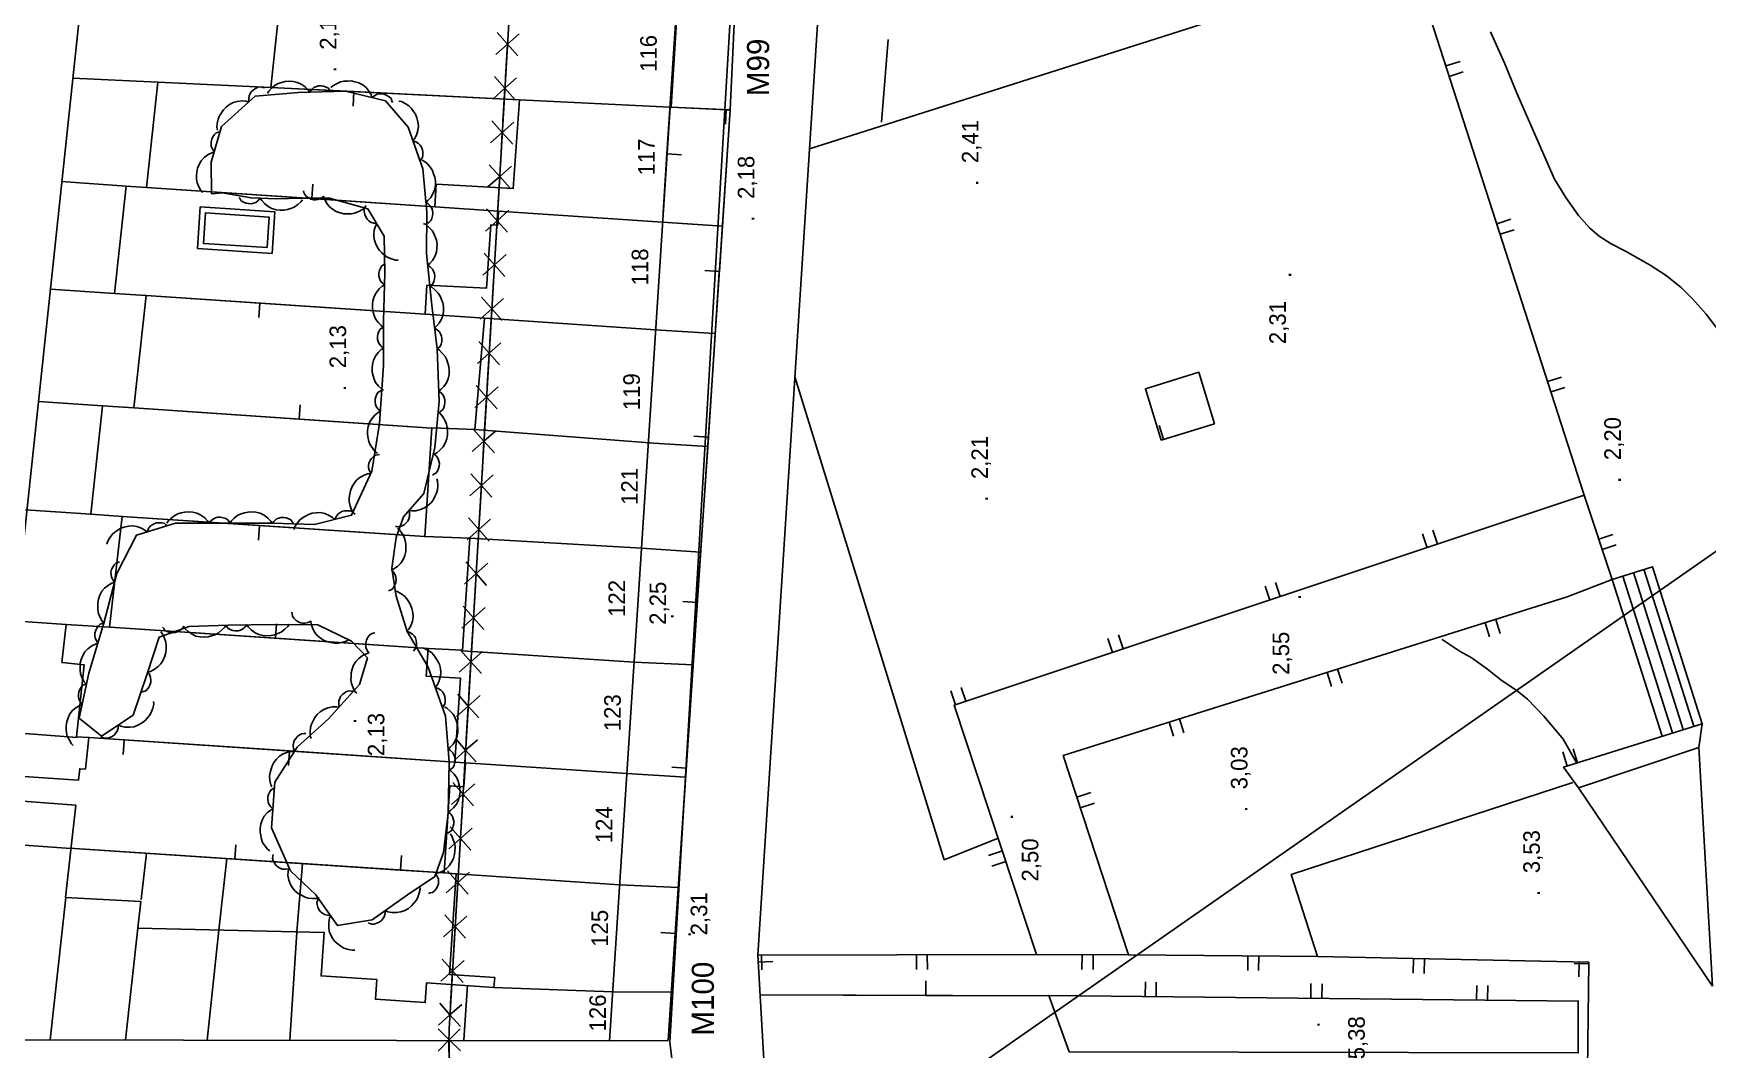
# Model space of a CAD drawing. Extents: x 729854 to 730444, y 4373781 to 4374808.
# Drawn here: x 730061.9 to 730213.5, y 4374147 to 4374238.9 of the extents above; entities that cross this region are included whole.
import ezdxf
from ezdxf.enums import TextEntityAlignment as Align

# ---------------------------------------------------------------- set-up
doc = ezdxf.new("R2010")
doc.units = 0
doc.linetypes.add('DIVIDE', pattern=[0])
doc.layers.get('0').update_dxf_attribs({"linetype": 'CONTINUOUS'})
for name, color, linetype in [('1', 7, 'CONTINUOUS'), ('26', 7, 'CONTINUOUS'), ('3', 7, 'CONTINUOUS'), ('33', 7, 'CONTINUOUS'), ('39', 7, 'CONTINUOUS'), ('44', 7, 'CONTINUOUS'), ('48', 7, 'CONTINUOUS'), ('50', 7, 'CONTINUOUS'), ('53', 7, 'CONTINUOUS'), ('61', 7, 'CONTINUOUS'), ('PATTERN_CLASS', 7, 'CONTINUOUS')]:
    doc.layers.add(name, color=color, linetype=linetype)

msp = doc.modelspace()

# ---------------------------------------------------------------- linework, layer by layer
at = {"layer": '1', "color": 0, "linetype": 'CONTINUOUS'}
for p, q in [((730125, 4374232.02), (730125.47, 4374241.73)), ((730138.69, 4374230.92), (730139.3, 4374238.4)), ((730189.8, 4374236), (730191.07, 4374236.41)), ((730190.1, 4374235.05), (730191.37, 4374235.46)), ((730090.94, 4374233.68), (730083.41, 4374234.04)), ((730090.94, 4374233.66), (730090.88, 4374232.36)), ((730105.93, 4374232.95), (730090.95, 4374233.68)), ((730124.65, 4374232.02), (730124.59, 4374230.72)), ((730119.29, 4374228.06), (730120.59, 4374227.97)), ((730087.14, 4374224.01), (730087.23, 4374225.31)), ((730124.3, 4374221.51), (730118.89, 4374221.88)), ((730194.4, 4374221.72), (730195.67, 4374222.13)), ((730194.71, 4374220.77), (730195.97, 4374221.18)), ((730124.01, 4374217.39), (730122.71, 4374217.48)), ((730123.03, 4374202.42), (730124.02, 4374217.38)), ((730082.44, 4374214.53), (730082.35, 4374213.23)), ((730118.25, 4374212.12), (730123.58, 4374211.8)), ((730199, 4374207.45), (730200.27, 4374207.85)), ((730199.31, 4374206.5), (730200.57, 4374206.91)), ((730086, 4374204.04), (730086.09, 4374205.34)), ((730164.23, 4374202.22), (730163.85, 4374203.46)), ((730164.23, 4374202.21), (730168.85, 4374203.63)), ((730122.97, 4374201.57), (730117.59, 4374201.91)), ((730123.01, 4374202.42), (730121.72, 4374202.5)), ((730082.39, 4374194.4), (730082.3, 4374193.1)), ((730189.03, 4374192.73), (730188.61, 4374193.99)), ((730188.09, 4374192.41), (730187.67, 4374193.67)), ((730203.64, 4374193.18), (730204.9, 4374193.6)), ((730203.95, 4374192.24), (730205.22, 4374192.66)), ((730116.97, 4374192.38), (730122.33, 4374192.01)), ((730204.85, 4374189.54), (730209.37, 4374175.34)), ((730205.8, 4374189.84), (730210.32, 4374175.64)), ((730206.76, 4374190.15), (730211.28, 4374175.95)), ((730207.71, 4374190.45), (730212.23, 4374176.25)), ((730173.86, 4374187.67), (730173.44, 4374188.93)), ((730174.8, 4374187.99), (730174.38, 4374189.25)), ((730122.02, 4374187.44), (730120.72, 4374187.53)), ((730083.85, 4374184.23), (730083.94, 4374185.52)), ((730193.35, 4374185.62), (730193.75, 4374184.35)), ((730194.3, 4374185.92), (730194.7, 4374184.65)), ((730159.62, 4374182.93), (730159.2, 4374184.2)), ((730160.57, 4374183.25), (730160.15, 4374184.51)), ((730121.65, 4374181.8), (730116.3, 4374182.05)), ((730179.04, 4374181.12), (730179.44, 4374179.85)), ((730179.99, 4374181.42), (730180.39, 4374180.15)), ((730145.39, 4374178.19), (730144.97, 4374179.46)), ((730146.34, 4374178.51), (730145.92, 4374179.77)), ((730164.73, 4374176.61), (730165.13, 4374175.34)), ((730165.68, 4374176.91), (730166.08, 4374175.64)), ((730070.14, 4374175.01), (730066.98, 4374175.22)), ((730070.14, 4374174.99), (730070.06, 4374173.7)), ((730085.12, 4374174), (730085.03, 4374172.7)), ((730200.77, 4374172.65), (730200.37, 4374173.92)), ((730201.72, 4374172.95), (730201.32, 4374174.22)), ((730115.65, 4374171.98), (730120.98, 4374171.64)), ((730121.02, 4374172.47), (730119.72, 4374172.56)), ((730120.03, 4374157.5), (730121.03, 4374172.46)), ((730156.39, 4374169.83), (730157.66, 4374170.24)), ((730156.7, 4374168.88), (730157.97, 4374169.29)), ((730080.18, 4374164.23), (730080.26, 4374165.53)), ((730071.69, 4374160.57), (730072.18, 4374164.75)), ((730079.43, 4374164.28), (730078.73, 4374157.81)), ((730085.79, 4374157.65), (730086.28, 4374163.82)), ((730095.15, 4374163.25), (730095.24, 4374164.54)), ((730149.65, 4374164.97), (730148.38, 4374164.55)), ((730149.96, 4374164.02), (730148.7, 4374163.6)), ((730095.15, 4374163.23), (730099.1, 4374162.97)), ((730120.31, 4374161.66), (730115, 4374161.91)), ((730120.02, 4374157.5), (730118.72, 4374157.58)), ((730127.54, 4374154.89), (730128.87, 4374154.97)), ((730127.85, 4374155.53), (730127.86, 4374154.2)), ((730141.86, 4374155.57), (730141.86, 4374154.24)), ((730142.85, 4374155.57), (730142.86, 4374154.24)), ((730156.86, 4374155.59), (730156.85, 4374154.25)), ((730157.85, 4374155.58), (730157.85, 4374154.25)), ((730171.86, 4374155.48), (730171.85, 4374154.14)), ((730172.85, 4374155.47), (730172.84, 4374154.14)), ((730186.86, 4374155.23), (730186.83, 4374153.9)), ((730187.85, 4374155.21), (730187.82, 4374153.88)), ((730202.72, 4374154.76), (730201.39, 4374154.78)), ((730201.85, 4374154.91), (730201.82, 4374153.58)), ((730142.72, 4374151.9), (730142.72, 4374153.2)), ((730162.57, 4374151.78), (730162.59, 4374153.11)), ((730163.57, 4374151.77), (730163.58, 4374153.1)), ((730114.37, 4374152.22), (730119.68, 4374152.19)), ((730127.71, 4374151.94), (730142.71, 4374151.89)), ((730142.72, 4374151.89), (730153.82, 4374151.85)), ((730177.57, 4374151.63), (730177.58, 4374152.96)), ((730178.57, 4374151.62), (730178.58, 4374152.95)), ((730192.57, 4374151.47), (730192.58, 4374152.8)), ((730193.57, 4374151.46), (730193.58, 4374152.79))]:
    msp.add_line(p, q, dxfattribs=at)
for points in [[(730127.5, 4374155.53), (730134.2, 4374260.03), (730140.94, 4374359.76), (730147.06, 4374455.62), (730153.08, 4374552.03), (730140.29, 4374553.28), (730137.22, 4374498.82), (730142.61, 4374498.52), (730135.5, 4374395)], [(730084.5, 4374244.22), (730083.41, 4374234.04), (730073.19, 4374234.54), (730072.17, 4374225), (730070.33, 4374225.12), (730069.28, 4374215.42), (730072.13, 4374215.23), (730071.03, 4374205.05), (730068.18, 4374205.24), (730067.12, 4374195.43), (730069.97, 4374195.24), (730068.82, 4374185.21), (730064.9, 4374185.47), (730064.52, 4374182.03), (730066.52, 4374181.82), (730065.82, 4374175.3), (730066.95, 4374175.24), (730066.64, 4374172.38), (730066.13, 4374172.41), (730066.02, 4374171.38), (730058.76, 4374171.86), (730071.75, 4374293.6)], [(730161.06, 4374155.57), (730155.16, 4374173.6), (730200.78, 4374187.96), (730204.85, 4374189.54), (730202.32, 4374197.15), (730186.62, 4374245.86), (730163.55, 4374238.46)], [(730120.26, 4374243.03), (730119.28, 4374228.06), (730118.93, 4374222.71)], [(730124.03, 4374217.39), (730125, 4374232.02), (730124.66, 4374232.04), (730119.65, 4374232.28), (730120.26, 4374241.96), (730120.55, 4374241.95)], [(730119.56, 4374232.28), (730114.08, 4374147.78), (730056.2, 4374147.88)], [(730058.54, 4374169.64), (730065.76, 4374169.11), (730064.83, 4374160.76), (730071.67, 4374160.39), (730071.38, 4374157.98), (730088.25, 4374157.59), (730087.97, 4374153.66), (730093.01, 4374153.32), (730092.89, 4374151.55), (730097.41, 4374151.25), (730097.53, 4374153.02), (730103.61, 4374152.62), (730103.7, 4374153.51), (730099.61, 4374153.79), (730100.2, 4374162.9), (730099.1, 4374162.97), (730099.62, 4374170.86), (730100.9, 4374170.78), (730101.05, 4374172.95), (730100.09, 4374173.01), (730100.6, 4374180.6), (730097.49, 4374180.79), (730097.66, 4374183.29), (730100.77, 4374183.12), (730101.44, 4374193.26), (730097.36, 4374193.41), (730098.01, 4374203.25), (730101.89, 4374203.11), (730102.77, 4374213.18), (730097.41, 4374213.54), (730097.56, 4374216.15), (730102.94, 4374215.89), (730103.34, 4374221.63), (730103.96, 4374221.59), (730104.04, 4374222.87), (730098.26, 4374223.26), (730098.38, 4374225.3), (730105.36, 4374224.9), (730105.93, 4374232.95), (730119.55, 4374232.28)], [(730072.17, 4374225), (730087.14, 4374224), (730098.26, 4374223.25)], [(730097.41, 4374213.54), (730082.44, 4374214.54), (730072.13, 4374215.23)], [(730168.85, 4374203.63), (730167.42, 4374208.28), (730162.59, 4374206.79), (730164.02, 4374202.14), (730164.23, 4374202.2)], [(730071.03, 4374205.05), (730086, 4374204.03), (730098.01, 4374203.21)], [(730121.03, 4374172.47), (730122.03, 4374187.44), (730123.03, 4374202.41)], [(730202.32, 4374197.15), (730145.29, 4374178.16), (730152.74, 4374155.6)], [(730097.36, 4374193.41), (730082.39, 4374194.41), (730069.97, 4374195.24)], [(730204.85, 4374189.54), (730208.48, 4374190.68), (730213, 4374176.48)], [(730068.88, 4374185.21), (730083.85, 4374184.21), (730097.66, 4374183.29)], [(730212.69, 4374174.32), (730213, 4374176.48), (730200.45, 4374172.55), (730201.81, 4374170.69)], [(730100.09, 4374173.01), (730085.12, 4374174.01), (730070.15, 4374175.01)], [(730213.94, 4374152.73), (730201.81, 4374170.69), (730212.69, 4374174.32), (730213.94, 4374152.73)], [(730201.27, 4374171.17), (730175.79, 4374162.82), (730178.18, 4374155.42)], [(730065.2, 4374165.21), (730080.17, 4374164.22), (730095.14, 4374163.23)], [(730114.08, 4374147.78), (730119.39, 4374147.82), (730120.03, 4374157.49)], [(730128.36, 4374140.84), (730127.5, 4374155.53), (730152.74, 4374155.6), (730161.06, 4374155.57), (730178.18, 4374155.42), (730202.72, 4374154.89), (730202.62, 4374145.17)], [(730155.68, 4374146.79), (730201.78, 4374146.69), (730201.78, 4374151.38), (730153.84, 4374151.87), (730155.68, 4374146.79)]]:
    msp.add_lwpolyline(points, dxfattribs=at)
at = {"layer": '26', "color": 0, "linetype": 'CONTINUOUS'}
for points in [[(730083.55, 4374219.04), (730076.79, 4374219.48), (730077.04, 4374223.25), (730083.8, 4374222.8), (730083.55, 4374219.04)], [(730083.08, 4374219.57), (730077.32, 4374219.95), (730077.51, 4374222.72), (730083.27, 4374222.33), (730083.08, 4374219.57)]]:
    msp.add_lwpolyline(points, dxfattribs=at)
at = {"layer": '3', "color": 0, "linetype": 'CONTINUOUS'}
for p, q in [((730065.51, 4374234.91), (730073.19, 4374234.54)), ((730070.33, 4374225.12), (730064.47, 4374225.55)), ((730104.04, 4374222.87), (730118.87, 4374221.88)), ((730063.47, 4374215.81), (730069.28, 4374215.42)), ((730118.25, 4374212.12), (730102.77, 4374213.18)), ((730068.18, 4374205.24), (730062.38, 4374205.63)), ((730101.89, 4374203.11), (730117.73, 4374201.9)), ((730061.22, 4374195.82), (730067.12, 4374195.43)), ((730116.97, 4374192.38), (730101.44, 4374193.26)), ((730064.9, 4374185.47), (730060.14, 4374185.79)), ((730100.77, 4374183.08), (730116.3, 4374182.05)), ((730059.18, 4374175.74), (730065.88, 4374175.23)), ((730115.64, 4374171.98), (730101.05, 4374172.95)), ((730065.32, 4374165.2), (730058.1, 4374165.7)), ((730100.25, 4374162.89), (730114.99, 4374161.91)), ((730064.86, 4374160.76), (730063.46, 4374147.87)), ((730070.27, 4374147.86), (730071.38, 4374157.98)), ((730078.73, 4374157.81), (730077.66, 4374147.84)), ((730085.13, 4374147.83), (730085.82, 4374158.08)), ((730101.22, 4374152.82), (730100.91, 4374147.84)), ((730103.61, 4374152.62), (730114.37, 4374152.22))]:
    msp.add_line(p, q, dxfattribs=at)
at = {"layer": '33', "color": 0, "linetype": 'CONTINUOUS'}
for p, q in [((730104.85, 4374237.98), (730103.79, 4374237.04)), ((730104.85, 4374237.98), (730103.91, 4374239.03)), ((730104.85, 4374237.98), (730104.67, 4374234.98)), ((730104.85, 4374237.98), (730105.91, 4374238.91)), ((730104.85, 4374237.98), (730105.79, 4374236.92)), ((730104.61, 4374233.98), (730103.67, 4374235.04)), ((730104.61, 4374233.98), (730105.67, 4374234.92)), ((730104.61, 4374233.98), (730103.56, 4374233.04)), ((730104.61, 4374233.98), (730104.44, 4374230.99)), ((730104.61, 4374233.98), (730105.55, 4374232.93)), ((730104.38, 4374229.99), (730103.44, 4374231.05)), ((730104.38, 4374229.99), (730105.43, 4374230.93)), ((730104.38, 4374229.99), (730103.32, 4374229.05)), ((730104.38, 4374229.99), (730104.2, 4374227)), ((730104.38, 4374229.99), (730105.32, 4374228.93)), ((730104.14, 4374226), (730103.08, 4374225.06)), ((730104.14, 4374226), (730103.2, 4374227.05)), ((730104.14, 4374226), (730103.96, 4374223)), ((730104.14, 4374226), (730105.2, 4374226.94)), ((730104.14, 4374226), (730105.08, 4374224.94)), ((730103.9, 4374222), (730102.96, 4374223.06)), ((730103.9, 4374222), (730104.96, 4374222.94)), ((730103.9, 4374222), (730102.85, 4374221.06)), ((730103.9, 4374222), (730103.73, 4374219.01)), ((730103.9, 4374222), (730104.84, 4374220.95)), ((730103.67, 4374218.01), (730102.73, 4374219.07)), ((730103.67, 4374218.01), (730104.72, 4374218.95)), ((730103.67, 4374218.01), (730102.61, 4374217.07)), ((730103.67, 4374218.01), (730103.49, 4374215.02)), ((730103.67, 4374218.01), (730104.61, 4374216.95)), ((730103.43, 4374214.02), (730102.37, 4374213.08)), ((730103.43, 4374214.02), (730102.49, 4374215.08)), ((730103.43, 4374214.02), (730103.25, 4374211.02)), ((730103.43, 4374214.02), (730104.49, 4374214.96)), ((730103.43, 4374214.02), (730104.37, 4374212.96)), ((730103.19, 4374210.02), (730102.25, 4374211.08)), ((730103.19, 4374210.02), (730104.25, 4374210.96)), ((730103.19, 4374210.02), (730102.14, 4374209.09)), ((730103.19, 4374210.02), (730103.02, 4374207.03)), ((730103.19, 4374210.02), (730104.13, 4374208.97)), ((730102.96, 4374206.03), (730102.02, 4374207.09)), ((730102.96, 4374206.03), (730104.01, 4374206.97)), ((730102.96, 4374206.03), (730101.9, 4374205.09)), ((730102.96, 4374206.03), (730102.78, 4374203.04)), ((730102.96, 4374206.03), (730103.9, 4374204.97)), ((730102.72, 4374202.04), (730101.78, 4374203.1)), ((730102.72, 4374202.04), (730101.66, 4374201.1)), ((730102.72, 4374202.04), (730102.54, 4374199.04)), ((730102.72, 4374202.04), (730103.78, 4374202.98)), ((730102.72, 4374202.04), (730103.66, 4374200.98)), ((730102.48, 4374198.05), (730101.54, 4374199.1)), ((730102.48, 4374198.05), (730103.54, 4374198.99)), ((730102.48, 4374198.05), (730101.43, 4374197.11)), ((730102.48, 4374198.05), (730102.31, 4374195.05)), ((730102.48, 4374198.05), (730103.42, 4374196.99)), ((730102.25, 4374194.05), (730101.19, 4374193.11)), ((730102.25, 4374194.05), (730101.31, 4374195.11)), ((730102.25, 4374194.05), (730102.07, 4374191.06)), ((730102.25, 4374194.05), (730103.3, 4374194.99)), ((730102.25, 4374194.05), (730103.19, 4374193)), ((730102.01, 4374190.06), (730101.07, 4374191.12)), ((730102.01, 4374190.06), (730103.07, 4374191)), ((730102.01, 4374190.06), (730100.95, 4374189.12)), ((730102.01, 4374190.06), (730101.83, 4374187.07)), ((730102.01, 4374190.06), (730102.95, 4374189)), ((730101.77, 4374186.07), (730100.84, 4374187.12)), ((730101.77, 4374186.07), (730102.83, 4374187.01)), ((730101.77, 4374186.07), (730100.72, 4374185.13)), ((730101.77, 4374186.07), (730101.6, 4374183.07)), ((730101.77, 4374186.07), (730102.71, 4374185.01)), ((730101.54, 4374182.07), (730100.48, 4374181.13)), ((730101.54, 4374182.07), (730100.6, 4374183.13)), ((730101.54, 4374182.07), (730101.36, 4374179.08)), ((730101.54, 4374182.07), (730102.59, 4374183.01)), ((730101.54, 4374182.07), (730102.48, 4374181.02)), ((730101.3, 4374178.08), (730100.36, 4374179.14)), ((730101.3, 4374178.08), (730102.36, 4374179.02)), ((730101.3, 4374178.08), (730100.24, 4374177.14)), ((730101.3, 4374178.08), (730101.12, 4374175.09)), ((730101.3, 4374178.08), (730102.24, 4374177.02)), ((730101.06, 4374174.09), (730100.13, 4374175.15)), ((730101.06, 4374174.09), (730102.12, 4374175.03)), ((730101.06, 4374174.09), (730100.01, 4374173.15)), ((730101.06, 4374174.09), (730100.89, 4374171.09)), ((730101.06, 4374174.09), (730102, 4374173.03)), ((730100.83, 4374170.09), (730099.77, 4374169.16)), ((730100.83, 4374170.09), (730099.89, 4374171.15)), ((730100.83, 4374170.09), (730100.65, 4374167.1)), ((730100.83, 4374170.09), (730101.89, 4374171.03)), ((730100.83, 4374170.09), (730101.77, 4374169.04)), ((730100.59, 4374166.1), (730099.65, 4374167.16)), ((730100.59, 4374166.1), (730101.65, 4374167.04)), ((730100.59, 4374166.1), (730099.53, 4374165.16)), ((730100.59, 4374166.1), (730100.41, 4374163.11)), ((730100.59, 4374166.1), (730101.53, 4374165.04)), ((730100.35, 4374162.11), (730099.42, 4374163.17)), ((730100.35, 4374162.11), (730101.41, 4374163.05)), ((730100.35, 4374162.11), (730099.3, 4374161.17)), ((730100.35, 4374162.11), (730100.18, 4374159.11)), ((730100.35, 4374162.11), (730101.29, 4374161.05)), ((730100.12, 4374158.12), (730099.18, 4374159.17)), ((730100.12, 4374158.12), (730099.06, 4374157.18)), ((730100.12, 4374158.12), (730099.94, 4374155.12)), ((730100.12, 4374158.12), (730101.18, 4374159.06)), ((730100.12, 4374158.12), (730101.06, 4374157.06)), ((730099.88, 4374154.12), (730098.94, 4374155.18)), ((730099.88, 4374154.12), (730100.94, 4374155.06)), ((730099.88, 4374154.12), (730098.82, 4374153.18)), ((730099.88, 4374154.12), (730099.7, 4374151.13)), ((730099.88, 4374154.12), (730100.82, 4374153.07)), ((730099.64, 4374150.13), (730098.59, 4374149.19)), ((730099.64, 4374150.13), (730098.71, 4374151.19)), ((730099.64, 4374150.13), (730100.7, 4374151.07)), ((730099.64, 4374150.13), (730100.58, 4374149.07)), ((730099.58, 4374147.87), (730098.57, 4374148.86)), ((730099.58, 4374147.87), (730100.57, 4374148.87)), ((730099.58, 4374147.87), (730098.58, 4374146.86)), ((730099.58, 4374147.87), (730100.58, 4374146.87)), ((730099.58, 4374147.87), (730099.58, 4374144.87))]:
    msp.add_line(p, q, dxfattribs=at)
at = {"layer": '39', "color": 0, "linetype": 'CONTINUOUS'}
msp.add_lwpolyline([(730127.73, 4374285.98), (730124.53, 4374232.07), (730119.53, 4374147.67), (730122.02, 4374127.82)], dxfattribs=at)
at = {"layer": '44', "color": 0, "linetype": 'CONTINUOUS'}
for points in [[(730193.83, 4374239.1), (730195.14, 4374236.19), (730196.22, 4374233.54), (730199.62, 4374225.77), (730200.65, 4374224.1), (730201.79, 4374222.48), (730202.81, 4374221.32), (730203.67, 4374220.59), (730204.74, 4374219.9), (730206.06, 4374219.23), (730208.29, 4374217.98), (730209.72, 4374217.03), (730211.11, 4374215.92), (730212.15, 4374214.9), (730213.34, 4374213.53), (730214.72, 4374211.76)], [(730201.64, 4374172.91), (730200.42, 4374175.07), (730200.15, 4374175.42), (730198.66, 4374177.17), (730197.18, 4374178.71), (730196.23, 4374179.46), (730194.78, 4374180.44), (730193.56, 4374181.42), (730192.07, 4374182.46), (730191.07, 4374183.02), (730189.47, 4374184.1), (730189.48, 4374184.1)]]:
    msp.add_lwpolyline(points, dxfattribs=at)
at = {"layer": '53', "color": 0, "linetype": 'CONTINUOUS'}
msp.add_line((730163.55, 4374238.46), (730132.18, 4374228.49), dxfattribs=at)
for points in [[(730078.6, 4374230.19), (730078.55, 4374230.42), (730078.58, 4374230.79), (730078.65, 4374231.2), (730078.78, 4374231.49), (730078.95, 4374231.77), (730079.13, 4374232.03), (730079.37, 4374232.28), (730079.68, 4374232.5), (730080.02, 4374232.69), (730080.39, 4374232.8), (730080.83, 4374232.84), (730081.19, 4374232.81), (730081.43, 4374232.74), (730081.42, 4374233.02), (730081.46, 4374233.31), (730081.55, 4374233.5), (730081.66, 4374233.68), (730081.85, 4374233.85), (730082.04, 4374233.97), (730082.27, 4374234.07), (730082.49, 4374234.12), (730082.69, 4374234.06), (730082.84, 4374234.03)], [(730083.12, 4374233.53), (730083.23, 4374233.73), (730083.49, 4374233.99), (730083.82, 4374234.26), (730084.1, 4374234.4), (730084.41, 4374234.5), (730084.72, 4374234.59), (730085.07, 4374234.62), (730085.44, 4374234.59), (730085.82, 4374234.51), (730086.18, 4374234.35), (730086.53, 4374234.1), (730086.79, 4374233.83), (730086.93, 4374233.63), (730087.1, 4374233.84), (730087.31, 4374234.04), (730087.51, 4374234.12), (730087.71, 4374234.19), (730087.97, 4374234.2), (730088.19, 4374234.16), (730088.43, 4374234.09), (730088.63, 4374233.99), (730088.74, 4374233.82), (730088.84, 4374233.69)], [(730088.87, 4374234.05), (730089.04, 4374234.21), (730089.36, 4374234.39), (730089.74, 4374234.57), (730090.05, 4374234.63), (730090.37, 4374234.64), (730090.69, 4374234.65), (730091.04, 4374234.58), (730091.39, 4374234.46), (730091.74, 4374234.28), (730092.04, 4374234.04), (730092.32, 4374233.7), (730092.5, 4374233.38), (730092.57, 4374233.15), (730092.8, 4374233.31), (730093.06, 4374233.44), (730093.27, 4374233.47), (730093.48, 4374233.48), (730093.73, 4374233.42), (730093.94, 4374233.33), (730094.15, 4374233.2), (730094.31, 4374233.05), (730094.38, 4374232.85), (730094.43, 4374232.71)], [(730095.02, 4374232.83), (730095.25, 4374232.78), (730095.58, 4374232.61), (730095.93, 4374232.39), (730096.15, 4374232.16), (730096.34, 4374231.89), (730096.52, 4374231.63), (730096.65, 4374231.3), (730096.74, 4374230.94), (730096.78, 4374230.55), (730096.74, 4374230.17), (730096.61, 4374229.75), (730096.44, 4374229.42), (730096.28, 4374229.23), (730096.54, 4374229.13), (730096.79, 4374228.99), (730096.93, 4374228.83), (730097.06, 4374228.66), (730097.14, 4374228.41), (730097.18, 4374228.19), (730097.18, 4374227.94), (730097.14, 4374227.72), (730097.02, 4374227.56), (730096.93, 4374227.43)], [(730077.24, 4374224.55), (730077.08, 4374224.72), (730076.91, 4374225.05), (730076.75, 4374225.44), (730076.71, 4374225.76), (730076.71, 4374226.08), (730076.72, 4374226.4), (730076.8, 4374226.74), (730076.94, 4374227.09), (730077.13, 4374227.43), (730077.39, 4374227.71), (730077.74, 4374227.98), (730078.07, 4374228.14), (730078.31, 4374228.21), (730078.16, 4374228.44), (730078.03, 4374228.7), (730078.01, 4374228.92), (730078.01, 4374229.13), (730078.08, 4374229.38), (730078.18, 4374229.58), (730078.33, 4374229.79), (730078.49, 4374229.94), (730078.68, 4374230), (730078.83, 4374230.05)], [(730097.12, 4374227.48), (730097.33, 4374227.37), (730097.6, 4374227.13), (730097.89, 4374226.82), (730098.05, 4374226.55), (730098.16, 4374226.25), (730098.27, 4374225.94), (730098.32, 4374225.6), (730098.32, 4374225.23), (730098.26, 4374224.84), (730098.13, 4374224.48), (730097.9, 4374224.1), (730097.65, 4374223.83), (730097.46, 4374223.68), (730097.68, 4374223.52), (730097.89, 4374223.32), (730097.99, 4374223.13), (730098.07, 4374222.93), (730098.09, 4374222.67), (730098.07, 4374222.45), (730098.01, 4374222.21), (730097.92, 4374222.01), (730097.76, 4374221.88), (730097.64, 4374221.78)], [(730091.88, 4374223.17), (730091.71, 4374223.01), (730091.39, 4374222.84), (730091, 4374222.68), (730090.69, 4374222.63), (730090.36, 4374222.63), (730090.04, 4374222.63), (730089.7, 4374222.71), (730089.35, 4374222.84), (730089.01, 4374223.03), (730088.72, 4374223.29), (730088.45, 4374223.63), (730088.28, 4374223.96), (730088.22, 4374224.2), (730087.99, 4374224.04), (730087.72, 4374223.92), (730087.51, 4374223.9), (730087.3, 4374223.89), (730087.05, 4374223.96), (730086.85, 4374224.06), (730086.64, 4374224.2), (730086.49, 4374224.36), (730086.42, 4374224.55), (730086.37, 4374224.7)], [(730086.28, 4374223.89), (730086.15, 4374223.7), (730085.87, 4374223.46), (730085.53, 4374223.21), (730085.24, 4374223.09), (730084.93, 4374223.01), (730084.61, 4374222.94), (730084.26, 4374222.94), (730083.9, 4374222.99), (730083.52, 4374223.1), (730083.18, 4374223.28), (730082.84, 4374223.55), (730082.6, 4374223.83), (730082.47, 4374224.05), (730082.29, 4374223.84), (730082.06, 4374223.66), (730081.86, 4374223.59), (730081.65, 4374223.54), (730081.39, 4374223.55), (730081.18, 4374223.6), (730080.94, 4374223.69), (730080.75, 4374223.8), (730080.65, 4374223.98), (730080.57, 4374224.11)], [(730094.94, 4374218.44), (730094.71, 4374218.44), (730094.36, 4374218.54), (730093.96, 4374218.7), (730093.7, 4374218.88), (730093.47, 4374219.1), (730093.24, 4374219.33), (730093.05, 4374219.62), (730092.89, 4374219.96), (730092.78, 4374220.33), (730092.75, 4374220.72), (730092.79, 4374221.15), (730092.9, 4374221.5), (730093.01, 4374221.72), (730092.74, 4374221.77), (730092.46, 4374221.86), (730092.29, 4374222), (730092.14, 4374222.14), (730092.01, 4374222.36), (730091.93, 4374222.57), (730091.88, 4374222.82), (730091.88, 4374223.04), (730091.97, 4374223.22), (730092.03, 4374223.36)], [(730097.24, 4374221.76), (730097.45, 4374221.66), (730097.73, 4374221.42), (730098.02, 4374221.12), (730098.18, 4374220.84), (730098.3, 4374220.54), (730098.41, 4374220.24), (730098.47, 4374219.9), (730098.46, 4374219.52), (730098.41, 4374219.14), (730098.28, 4374218.77), (730098.06, 4374218.4), (730097.81, 4374218.12), (730097.62, 4374217.97), (730097.84, 4374217.81), (730098.05, 4374217.61), (730098.15, 4374217.42), (730098.23, 4374217.23), (730098.26, 4374216.97), (730098.24, 4374216.75), (730098.19, 4374216.5), (730098.1, 4374216.3), (730097.94, 4374216.17), (730097.82, 4374216.07)], [(730093.59, 4374212.37), (730093.4, 4374212.5), (730093.15, 4374212.78), (730092.9, 4374213.11), (730092.78, 4374213.41), (730092.7, 4374213.72), (730092.63, 4374214.03), (730092.62, 4374214.38), (730092.67, 4374214.75), (730092.78, 4374215.13), (730092.96, 4374215.47), (730093.23, 4374215.82), (730093.5, 4374216.06), (730093.72, 4374216.18), (730093.51, 4374216.37), (730093.33, 4374216.59), (730093.25, 4374216.79), (730093.2, 4374217), (730093.21, 4374217.26), (730093.26, 4374217.48), (730093.34, 4374217.71), (730093.46, 4374217.9), (730093.63, 4374218), (730093.76, 4374218.09)], [(730097.78, 4374216.07), (730097.99, 4374215.97), (730098.28, 4374215.73), (730098.57, 4374215.44), (730098.74, 4374215.17), (730098.87, 4374214.87), (730098.98, 4374214.57), (730099.05, 4374214.23), (730099.05, 4374213.86), (730099.01, 4374213.47), (730098.88, 4374213.1), (730098.67, 4374212.72), (730098.43, 4374212.44), (730098.24, 4374212.28), (730098.47, 4374212.13), (730098.68, 4374211.94), (730098.79, 4374211.75), (730098.87, 4374211.56), (730098.9, 4374211.3), (730098.89, 4374211.07), (730098.84, 4374210.83), (730098.75, 4374210.62), (730098.6, 4374210.49), (730098.48, 4374210.39)], [(730093.63, 4374206.65), (730093.43, 4374206.77), (730093.17, 4374207.04), (730092.91, 4374207.37), (730092.78, 4374207.66), (730092.69, 4374207.97), (730092.61, 4374208.28), (730092.59, 4374208.63), (730092.63, 4374209), (730092.72, 4374209.38), (730092.89, 4374209.73), (730093.15, 4374210.08), (730093.42, 4374210.33), (730093.63, 4374210.46), (730093.42, 4374210.64), (730093.23, 4374210.86), (730093.14, 4374211.06), (730093.08, 4374211.26), (730093.08, 4374211.52), (730093.12, 4374211.74), (730093.2, 4374211.98), (730093.31, 4374212.17), (730093.48, 4374212.28), (730093.61, 4374212.37)], [(730098.48, 4374210.39), (730098.68, 4374210.28), (730098.94, 4374210.02), (730099.22, 4374209.7), (730099.36, 4374209.41), (730099.46, 4374209.11), (730099.55, 4374208.8), (730099.58, 4374208.45), (730099.56, 4374208.08), (730099.48, 4374207.7), (730099.33, 4374207.34), (730099.08, 4374206.98), (730098.82, 4374206.72), (730098.61, 4374206.58), (730098.83, 4374206.41), (730099.03, 4374206.2), (730099.12, 4374206), (730099.18, 4374205.8), (730099.19, 4374205.54), (730099.16, 4374205.32), (730099.09, 4374205.08), (730098.99, 4374204.88), (730098.82, 4374204.77), (730098.7, 4374204.67)], [(730130.86, 4374207.87), (730144.39, 4374164.17), (730149.26, 4374166.13)], [(730093.08, 4374200.95), (730092.88, 4374201.08), (730092.65, 4374201.37), (730092.42, 4374201.72), (730092.31, 4374202.02), (730092.24, 4374202.33), (730092.18, 4374202.65), (730092.18, 4374203), (730092.25, 4374203.36), (730092.36, 4374203.74), (730092.56, 4374204.07), (730092.84, 4374204.41), (730093.13, 4374204.64), (730093.34, 4374204.75), (730093.15, 4374204.95), (730092.97, 4374205.18), (730092.91, 4374205.38), (730092.86, 4374205.59), (730092.88, 4374205.85), (730092.93, 4374206.06), (730093.03, 4374206.3), (730093.15, 4374206.48), (730093.33, 4374206.58), (730093.46, 4374206.66)], [(730098.57, 4374204.68), (730098.76, 4374204.54), (730098.99, 4374204.25), (730099.21, 4374203.9), (730099.32, 4374203.59), (730099.38, 4374203.28), (730099.43, 4374202.96), (730099.42, 4374202.61), (730099.35, 4374202.25), (730099.22, 4374201.88), (730099.02, 4374201.54), (730098.73, 4374201.22), (730098.44, 4374200.99), (730098.22, 4374200.88), (730098.41, 4374200.69), (730098.58, 4374200.45), (730098.64, 4374200.24), (730098.68, 4374200.04), (730098.66, 4374199.78), (730098.6, 4374199.56), (730098.5, 4374199.33), (730098.37, 4374199.15), (730098.19, 4374199.06), (730098.05, 4374198.98)], [(730090.87, 4374195.65), (730090.74, 4374195.84), (730090.62, 4374196.19), (730090.52, 4374196.6), (730090.53, 4374196.92), (730090.58, 4374197.24), (730090.63, 4374197.55), (730090.76, 4374197.88), (730090.95, 4374198.2), (730091.19, 4374198.51), (730091.49, 4374198.75), (730091.87, 4374198.96), (730092.22, 4374199.08), (730092.47, 4374199.11), (730092.35, 4374199.36), (730092.27, 4374199.64), (730092.28, 4374199.85), (730092.31, 4374200.06), (730092.42, 4374200.3), (730092.55, 4374200.48), (730092.72, 4374200.67), (730092.9, 4374200.79), (730093.1, 4374200.82), (730093.26, 4374200.85)], [(730098.45, 4374198.65), (730098.52, 4374198.43), (730098.53, 4374198.06), (730098.51, 4374197.64), (730098.42, 4374197.34), (730098.28, 4374197.05), (730098.14, 4374196.76), (730097.93, 4374196.48), (730097.65, 4374196.23), (730097.34, 4374196), (730096.98, 4374195.85), (730096.55, 4374195.75), (730096.18, 4374195.74), (730095.94, 4374195.78), (730095.98, 4374195.51), (730095.98, 4374195.22), (730095.91, 4374195.01), (730095.82, 4374194.82), (730095.65, 4374194.63), (730095.48, 4374194.49), (730095.26, 4374194.36), (730095.05, 4374194.29), (730094.85, 4374194.32), (730094.7, 4374194.33)], [(730074.01, 4374194.62), (730074.13, 4374194.82), (730074.4, 4374195.07), (730074.73, 4374195.33), (730075.02, 4374195.46), (730075.32, 4374195.55), (730075.63, 4374195.63), (730075.98, 4374195.65), (730076.35, 4374195.61), (730076.73, 4374195.52), (730077.09, 4374195.36), (730077.44, 4374195.1), (730077.69, 4374194.83), (730077.82, 4374194.62), (730078, 4374194.83), (730078.22, 4374195.02), (730078.42, 4374195.1), (730078.62, 4374195.16), (730078.88, 4374195.16), (730079.1, 4374195.12), (730079.34, 4374195.04), (730079.53, 4374194.93), (730079.64, 4374194.76), (730079.73, 4374194.63)], [(730079.73, 4374194.63), (730079.85, 4374194.83), (730080.12, 4374195.08), (730080.45, 4374195.34), (730080.74, 4374195.47), (730081.05, 4374195.56), (730081.36, 4374195.63), (730081.71, 4374195.65), (730082.08, 4374195.61), (730082.46, 4374195.52), (730082.81, 4374195.35), (730083.16, 4374195.09), (730083.41, 4374194.82), (730083.54, 4374194.61), (730083.72, 4374194.82), (730083.94, 4374195.01), (730084.14, 4374195.09), (730084.34, 4374195.15), (730084.6, 4374195.15), (730084.82, 4374195.11), (730085.06, 4374195.03), (730085.25, 4374194.92), (730085.36, 4374194.75), (730085.45, 4374194.62)], [(730085.5, 4374194.04), (730085.57, 4374194.26), (730085.77, 4374194.57), (730086.03, 4374194.9), (730086.28, 4374195.1), (730086.56, 4374195.26), (730086.84, 4374195.42), (730087.17, 4374195.52), (730087.54, 4374195.57), (730087.93, 4374195.58), (730088.31, 4374195.5), (730088.72, 4374195.33), (730089.02, 4374195.13), (730089.2, 4374194.96), (730089.33, 4374195.2), (730089.49, 4374195.44), (730089.67, 4374195.57), (730089.85, 4374195.67), (730090.1, 4374195.74), (730090.32, 4374195.75), (730090.57, 4374195.73), (730090.78, 4374195.67), (730090.93, 4374195.53), (730091.05, 4374195.43)], [(730068.57, 4374192.72), (730068.63, 4374192.95), (730068.81, 4374193.26), (730069.05, 4374193.61), (730069.29, 4374193.82), (730069.56, 4374193.99), (730069.83, 4374194.16), (730070.16, 4374194.28), (730070.53, 4374194.35), (730070.92, 4374194.38), (730071.3, 4374194.32), (730071.71, 4374194.17), (730072.03, 4374193.98), (730072.22, 4374193.82), (730072.33, 4374194.08), (730072.48, 4374194.32), (730072.65, 4374194.46), (730072.83, 4374194.57), (730073.07, 4374194.65), (730073.3, 4374194.67), (730073.55, 4374194.67), (730073.76, 4374194.62), (730073.92, 4374194.49), (730074.04, 4374194.39)], [(730094.89, 4374194.16), (730095.07, 4374194.02), (730095.28, 4374193.72), (730095.49, 4374193.35), (730095.58, 4374193.05), (730095.63, 4374192.73), (730095.66, 4374192.41), (730095.63, 4374192.06), (730095.54, 4374191.7), (730095.4, 4374191.34), (730095.18, 4374191.01), (730094.88, 4374190.7), (730094.57, 4374190.49), (730094.35, 4374190.39), (730094.53, 4374190.19), (730094.69, 4374189.94), (730094.74, 4374189.73), (730094.77, 4374189.53), (730094.73, 4374189.27), (730094.66, 4374189.06), (730094.55, 4374188.83), (730094.42, 4374188.66), (730094.23, 4374188.57), (730094.09, 4374188.5)], [(730068.32, 4374185.59), (730068.16, 4374185.75), (730067.98, 4374186.08), (730067.81, 4374186.46), (730067.76, 4374186.77), (730067.75, 4374187.1), (730067.75, 4374187.42), (730067.81, 4374187.76), (730067.94, 4374188.11), (730068.13, 4374188.46), (730068.38, 4374188.75), (730068.72, 4374189.03), (730069.04, 4374189.2), (730069.28, 4374189.28), (730069.12, 4374189.5), (730068.99, 4374189.76), (730068.96, 4374189.98), (730068.95, 4374190.19), (730069.01, 4374190.44), (730069.11, 4374190.64), (730069.24, 4374190.85), (730069.4, 4374191.01), (730069.59, 4374191.07), (730069.74, 4374191.13)], [(730094.63, 4374188.49), (730094.86, 4374188.43), (730095.18, 4374188.25), (730095.52, 4374188.01), (730095.73, 4374187.77), (730095.91, 4374187.5), (730096.08, 4374187.23), (730096.2, 4374186.9), (730096.27, 4374186.54), (730096.3, 4374186.15), (730096.24, 4374185.76), (730096.1, 4374185.35), (730095.92, 4374185.03), (730095.75, 4374184.85), (730096.01, 4374184.74), (730096.25, 4374184.58), (730096.39, 4374184.42), (730096.51, 4374184.24), (730096.58, 4374184), (730096.61, 4374183.77), (730096.61, 4374183.52), (730096.56, 4374183.31), (730096.43, 4374183.15), (730096.33, 4374183.03)], [(730090.48, 4374184.09), (730090.28, 4374183.96), (730089.93, 4374183.85), (730089.52, 4374183.76), (730089.2, 4374183.77), (730088.88, 4374183.82), (730088.57, 4374183.89), (730088.25, 4374184.02), (730087.93, 4374184.22), (730087.63, 4374184.47), (730087.39, 4374184.77), (730087.19, 4374185.16), (730087.08, 4374185.51), (730087.05, 4374185.75), (730086.8, 4374185.64), (730086.52, 4374185.57), (730086.3, 4374185.58), (730086.1, 4374185.62), (730085.86, 4374185.73), (730085.68, 4374185.86), (730085.5, 4374186.04), (730085.38, 4374186.22), (730085.35, 4374186.42), (730085.33, 4374186.58)], [(730066.67, 4374180.11), (730066.52, 4374180.28), (730066.36, 4374180.61), (730066.2, 4374181), (730066.16, 4374181.32), (730066.16, 4374181.64), (730066.18, 4374181.96), (730066.26, 4374182.3), (730066.4, 4374182.65), (730066.6, 4374182.98), (730066.86, 4374183.27), (730067.21, 4374183.53), (730067.54, 4374183.69), (730067.78, 4374183.76), (730067.63, 4374183.99), (730067.51, 4374184.25), (730067.49, 4374184.47), (730067.5, 4374184.68), (730067.57, 4374184.93), (730067.67, 4374185.13), (730067.82, 4374185.33), (730067.98, 4374185.48), (730068.17, 4374185.54), (730068.32, 4374185.59)], [(730079.35, 4374185.39), (730079.24, 4374185.19), (730078.97, 4374184.93), (730078.65, 4374184.66), (730078.37, 4374184.52), (730078.06, 4374184.42), (730077.75, 4374184.33), (730077.4, 4374184.3), (730077.03, 4374184.33), (730076.65, 4374184.41), (730076.29, 4374184.57), (730075.94, 4374184.82), (730075.68, 4374185.08), (730075.54, 4374185.28), (730075.37, 4374185.07), (730075.15, 4374184.87), (730074.96, 4374184.79), (730074.76, 4374184.72), (730074.5, 4374184.71), (730074.28, 4374184.74), (730074.03, 4374184.82), (730073.84, 4374184.92), (730073.73, 4374185.09), (730073.63, 4374185.21)], [(730085.07, 4374185.48), (730084.95, 4374185.28), (730084.68, 4374185.02), (730084.36, 4374184.76), (730084.07, 4374184.63), (730083.76, 4374184.53), (730083.45, 4374184.45), (730083.1, 4374184.42), (730082.73, 4374184.46), (730082.35, 4374184.54), (730082, 4374184.71), (730081.65, 4374184.96), (730081.39, 4374185.23), (730081.26, 4374185.43), (730081.08, 4374185.22), (730080.86, 4374185.03), (730080.67, 4374184.95), (730080.47, 4374184.88), (730080.21, 4374184.88), (730079.99, 4374184.92), (730079.74, 4374184.99), (730079.55, 4374185.1), (730079.44, 4374185.27), (730079.35, 4374185.4)], [(730073.46, 4374184.78), (730073.61, 4374184.6), (730073.77, 4374184.27), (730073.92, 4374183.87), (730073.95, 4374183.56), (730073.94, 4374183.24), (730073.92, 4374182.92), (730073.84, 4374182.58), (730073.68, 4374182.24), (730073.48, 4374181.9), (730073.21, 4374181.62), (730072.86, 4374181.37), (730072.52, 4374181.21), (730072.29, 4374181.15), (730072.43, 4374180.92), (730072.54, 4374180.65), (730072.56, 4374180.43), (730072.55, 4374180.23), (730072.47, 4374179.98), (730072.37, 4374179.78), (730072.22, 4374179.58), (730072.06, 4374179.43), (730071.86, 4374179.38), (730071.71, 4374179.33)], [(730091.2, 4374179.23), (730091.04, 4374179.4), (730090.88, 4374179.74), (730090.72, 4374180.13), (730090.68, 4374180.44), (730090.69, 4374180.76), (730090.7, 4374181.08), (730090.78, 4374181.42), (730090.92, 4374181.77), (730091.12, 4374182.11), (730091.38, 4374182.39), (730091.73, 4374182.65), (730092.06, 4374182.81), (730092.3, 4374182.88), (730092.15, 4374183.11), (730092.03, 4374183.38), (730092.01, 4374183.59), (730092.01, 4374183.8), (730092.09, 4374184.05), (730092.19, 4374184.25), (730092.34, 4374184.46), (730092.5, 4374184.61), (730092.69, 4374184.66), (730092.84, 4374184.71)], [(730097.05, 4374183.35), (730097.28, 4374183.31), (730097.61, 4374183.14), (730097.96, 4374182.91), (730098.18, 4374182.68), (730098.37, 4374182.42), (730098.55, 4374182.15), (730098.68, 4374181.83), (730098.77, 4374181.47), (730098.81, 4374181.08), (730098.76, 4374180.69), (730098.64, 4374180.27), (730098.46, 4374179.95), (730098.31, 4374179.76), (730098.57, 4374179.66), (730098.82, 4374179.51), (730098.96, 4374179.35), (730099.08, 4374179.18), (730099.17, 4374178.94), (730099.21, 4374178.72), (730099.21, 4374178.46), (730099.17, 4374178.25), (730099.05, 4374178.09), (730098.95, 4374177.96)], [(730065.54, 4374174.5), (730065.37, 4374174.66), (730065.19, 4374174.98), (730065, 4374175.35), (730064.94, 4374175.66), (730064.91, 4374175.99), (730064.9, 4374176.31), (730064.96, 4374176.65), (730065.07, 4374177.01), (730065.24, 4374177.36), (730065.48, 4374177.66), (730065.81, 4374177.95), (730066.13, 4374178.14), (730066.36, 4374178.22), (730066.19, 4374178.44), (730066.05, 4374178.7), (730066.02, 4374178.91), (730066, 4374179.12), (730066.05, 4374179.37), (730066.14, 4374179.58), (730066.27, 4374179.8), (730066.42, 4374179.96), (730066.6, 4374180.03), (730066.75, 4374180.09)], [(730087.07, 4374175.14), (730087, 4374175.36), (730087, 4374175.73), (730087.02, 4374176.15), (730087.12, 4374176.45), (730087.26, 4374176.74), (730087.4, 4374177.03), (730087.62, 4374177.3), (730087.9, 4374177.55), (730088.22, 4374177.78), (730088.58, 4374177.93), (730089, 4374178.01), (730089.37, 4374178.02), (730089.62, 4374177.98), (730089.58, 4374178.25), (730089.58, 4374178.54), (730089.66, 4374178.75), (730089.74, 4374178.93), (730089.92, 4374179.13), (730090.09, 4374179.27), (730090.31, 4374179.39), (730090.52, 4374179.46), (730090.72, 4374179.43), (730090.88, 4374179.41)], [(730072.81, 4374178.48), (730072.82, 4374178.24), (730072.73, 4374177.89), (730072.6, 4374177.49), (730072.43, 4374177.22), (730072.23, 4374176.97), (730072.01, 4374176.73), (730071.73, 4374176.52), (730071.4, 4374176.35), (730071.04, 4374176.21), (730070.65, 4374176.16), (730070.22, 4374176.18), (730069.86, 4374176.27), (730069.63, 4374176.37), (730069.6, 4374176.09), (730069.52, 4374175.81), (730069.4, 4374175.64), (730069.27, 4374175.48), (730069.05, 4374175.33), (730068.85, 4374175.24), (730068.6, 4374175.18), (730068.38, 4374175.16), (730068.2, 4374175.24), (730068.05, 4374175.3)], [(730099.16, 4374178), (730099.37, 4374177.9), (730099.64, 4374177.65), (730099.93, 4374177.35), (730100.08, 4374177.07), (730100.2, 4374176.77), (730100.3, 4374176.46), (730100.35, 4374176.12), (730100.34, 4374175.74), (730100.29, 4374175.36), (730100.15, 4374175), (730099.92, 4374174.62), (730099.67, 4374174.35), (730099.47, 4374174.21), (730099.7, 4374174.04), (730099.9, 4374173.84), (730100, 4374173.65), (730100.08, 4374173.45), (730100.1, 4374173.19), (730100.08, 4374172.97), (730100.02, 4374172.73), (730099.92, 4374172.53), (730099.76, 4374172.4), (730099.64, 4374172.3)], [(730083.51, 4374170.76), (730083.41, 4374170.96), (730083.34, 4374171.33), (730083.3, 4374171.74), (730083.35, 4374172.06), (730083.44, 4374172.37), (730083.54, 4374172.67), (730083.71, 4374172.98), (730083.94, 4374173.27), (730084.22, 4374173.54), (730084.55, 4374173.75), (730084.96, 4374173.9), (730085.32, 4374173.97), (730085.57, 4374173.97), (730085.49, 4374174.23), (730085.44, 4374174.52), (730085.48, 4374174.73), (730085.54, 4374174.93), (730085.68, 4374175.15), (730085.83, 4374175.31), (730086.03, 4374175.47), (730086.22, 4374175.57), (730086.43, 4374175.58), (730086.58, 4374175.58)], [(730099.56, 4374172.3), (730099.76, 4374172.18), (730100.01, 4374171.9), (730100.26, 4374171.57), (730100.38, 4374171.27), (730100.47, 4374170.96), (730100.54, 4374170.65), (730100.55, 4374170.3), (730100.5, 4374169.93), (730100.41, 4374169.55), (730100.23, 4374169.21), (730099.96, 4374168.86), (730099.68, 4374168.62), (730099.47, 4374168.49), (730099.68, 4374168.31), (730099.86, 4374168.08), (730099.94, 4374167.88), (730099.99, 4374167.68), (730099.99, 4374167.42), (730099.94, 4374167.2), (730099.86, 4374166.96), (730099.75, 4374166.78), (730099.57, 4374166.67), (730099.44, 4374166.58)], [(730083.34, 4374164.97), (730083.15, 4374165.11), (730082.92, 4374165.39), (730082.68, 4374165.74), (730082.57, 4374166.04), (730082.51, 4374166.36), (730082.45, 4374166.67), (730082.46, 4374167.02), (730082.52, 4374167.39), (730082.64, 4374167.76), (730082.83, 4374168.1), (730083.12, 4374168.43), (730083.41, 4374168.66), (730083.62, 4374168.77), (730083.43, 4374168.97), (730083.25, 4374169.2), (730083.19, 4374169.4), (730083.14, 4374169.61), (730083.16, 4374169.87), (730083.22, 4374170.08), (730083.32, 4374170.32), (730083.44, 4374170.5), (730083.62, 4374170.6), (730083.75, 4374170.68)], [(730099.65, 4374166.5), (730099.8, 4374166.32), (730099.94, 4374165.98), (730100.08, 4374165.58), (730100.1, 4374165.27), (730100.08, 4374164.94), (730100.05, 4374164.63), (730099.95, 4374164.29), (730099.79, 4374163.96), (730099.57, 4374163.63), (730099.29, 4374163.36), (730098.93, 4374163.12), (730098.59, 4374162.97), (730098.35, 4374162.92), (730098.49, 4374162.68), (730098.59, 4374162.41), (730098.6, 4374162.19), (730098.59, 4374161.99), (730098.5, 4374161.74), (730098.39, 4374161.55), (730098.23, 4374161.35), (730098.06, 4374161.21), (730097.86, 4374161.16), (730097.71, 4374161.12)], [(730087.79, 4374160.72), (730087.56, 4374160.66), (730087.19, 4374160.66), (730086.78, 4374160.7), (730086.48, 4374160.8), (730086.19, 4374160.95), (730085.91, 4374161.11), (730085.64, 4374161.33), (730085.4, 4374161.62), (730085.19, 4374161.94), (730085.05, 4374162.31), (730084.97, 4374162.74), (730084.98, 4374163.1), (730085.03, 4374163.35), (730084.75, 4374163.32), (730084.46, 4374163.33), (730084.26, 4374163.41), (730084.08, 4374163.5), (730083.89, 4374163.68), (730083.76, 4374163.86), (730083.64, 4374164.09), (730083.57, 4374164.3), (730083.61, 4374164.5), (730083.63, 4374164.65)], [(730091.03, 4374156), (730090.8, 4374155.98), (730090.44, 4374156.05), (730090.03, 4374156.17), (730089.76, 4374156.34), (730089.51, 4374156.54), (730089.26, 4374156.74), (730089.05, 4374157.02), (730088.86, 4374157.34), (730088.72, 4374157.71), (730088.66, 4374158.09), (730088.67, 4374158.52), (730088.74, 4374158.89), (730088.84, 4374159.11), (730088.56, 4374159.14), (730088.28, 4374159.21), (730088.1, 4374159.32), (730087.93, 4374159.45), (730087.78, 4374159.67), (730087.69, 4374159.87), (730087.62, 4374160.11), (730087.6, 4374160.33), (730087.67, 4374160.52), (730087.73, 4374160.67)], [(730096.91, 4374161.75), (730096.93, 4374161.52), (730096.85, 4374161.16), (730096.73, 4374160.76), (730096.57, 4374160.49), (730096.37, 4374160.23), (730096.16, 4374159.99), (730095.88, 4374159.77), (730095.56, 4374159.59), (730095.19, 4374159.45), (730094.81, 4374159.38), (730094.37, 4374159.4), (730094.01, 4374159.47), (730093.79, 4374159.57), (730093.76, 4374159.3), (730093.69, 4374159.01), (730093.57, 4374158.83), (730093.44, 4374158.67), (730093.23, 4374158.52), (730093.03, 4374158.43), (730092.79, 4374158.35), (730092.57, 4374158.33), (730092.38, 4374158.41), (730092.23, 4374158.46)]]:
    msp.add_lwpolyline(points, dxfattribs=at)
at = {"layer": '61', "color": 0, "linetype": 'CONTINUOUS'}
msp.add_line((730225.73, 4374200.08), (730122.02, 4374127.82), dxfattribs=at)
at = {"layer": 'PATTERN_CLASS', "color": 0, "linetype": 'CONTINUOUS'}
for p, q in [((730138.69, 4374230.92), (730139.3, 4374238.4)), ((730083.41, 4374234.04), (730105.93, 4374232.95)), ((730098.26, 4374223.25), (730072.17, 4374225)), ((730118.89, 4374221.88), (730124.3, 4374221.51)), ((730072.13, 4374215.23), (730097.41, 4374213.54)), ((730123.58, 4374211.8), (730118.25, 4374212.12)), ((730098.01, 4374203.21), (730071.03, 4374205.05)), ((730117.59, 4374201.91), (730122.97, 4374201.57)), ((730069.97, 4374195.24), (730097.36, 4374193.41)), ((730122.33, 4374192.01), (730116.97, 4374192.38)), ((730097.66, 4374183.29), (730068.88, 4374185.21)), ((730116.3, 4374182.05), (730121.65, 4374181.8)), ((730066.98, 4374175.22), (730100.09, 4374173.01)), ((730120.98, 4374171.64), (730115.65, 4374171.98)), ((730099.1, 4374162.97), (730065.2, 4374165.21)), ((730072.18, 4374164.75), (730071.69, 4374160.57)), ((730078.73, 4374157.81), (730079.43, 4374164.28)), ((730086.28, 4374163.82), (730085.79, 4374157.65)), ((730115, 4374161.91), (730120.31, 4374161.66)), ((730119.68, 4374152.19), (730114.37, 4374152.22)), ((730153.82, 4374151.85), (730127.71, 4374151.94))]:
    msp.add_line(p, q, dxfattribs=at)
for points in [[(730118.93, 4374222.71), (730123.77, 4374296.71), (730129.12, 4374296.48), (730130.72, 4374322.5), (730125.95, 4374323.23)], [(730123.99, 4374287.13), (730128.53, 4374286.89), (730125.47, 4374241.73), (730120.26, 4374241.96), (730119.65, 4374232.28), (730125, 4374232.02), (730119.39, 4374147.82), (730114.08, 4374147.78)], [(730161.06, 4374155.57), (730155.16, 4374173.6), (730200.78, 4374187.96), (730204.85, 4374189.54), (730202.32, 4374197.15), (730186.62, 4374245.86), (730163.55, 4374238.46)], [(730078.04, 4374224.44), (730078.03, 4374227.29), (730078.97, 4374230.53), (730082, 4374233.27), (730085.92, 4374233.61), (730090.19, 4374233.73), (730093.8, 4374232.86), (730095.86, 4374230.46), (730097.19, 4374226.69), (730097.55, 4374222.76), (730097.52, 4374219.02), (730097.99, 4374214.37), (730098.48, 4374210.39), (730098.66, 4374205.63), (730098.28, 4374201.46), (730097.28, 4374197.31), (730095.44, 4374195.19), (730094.77, 4374193.32), (730094.38, 4374190.55), (730094.78, 4374188.01), (730095.77, 4374184.83), (730097.67, 4374181.6), (730099.23, 4374177.17), (730099.58, 4374173.04), (730099.48, 4374168.39), (730099.05, 4374164.83), (730098.26, 4374162.64), (730095.81, 4374160.98), (730092.61, 4374158.73), (730089.45, 4374158.23), (730087.49, 4374161), (730085.21, 4374163.16), (730083.49, 4374167.05), (730083.79, 4374171.19), (730085.8, 4374174.35), (730088.65, 4374176.91), (730091.44, 4374180.04), (730092.16, 4374182.44), (730090.74, 4374183.96), (730087.68, 4374185.44), (730083.71, 4374185.46), (730079.55, 4374185.4), (730076.04, 4374185.29), (730073.31, 4374184.31), (730072.24, 4374180.98), (730070.97, 4374177.25), (730068.11, 4374175.34), (730066.08, 4374176.98), (730066.96, 4374181.06), (730068.32, 4374185.58), (730069.47, 4374190.08), (730071.26, 4374193.54), (730074.8, 4374194.62), (730079.03, 4374194.63), (730083.57, 4374194.62), (730087.38, 4374194.51), (730090.73, 4374195.35), (730092.56, 4374199.33), (730093.26, 4374203.66), (730093.62, 4374208.94), (730093.61, 4374212.94), (730093.74, 4374217.29), (730093.67, 4374220.59), (730092.2, 4374223.08), (730088.75, 4374224.04), (730086.1, 4374224.03), (730083.98, 4374223.98), (730081.64, 4374224.07), (730079.06, 4374224.52), (730078.04, 4374224.44)], [(730168.85, 4374203.63), (730164.02, 4374202.14), (730162.59, 4374206.79), (730167.42, 4374208.28), (730168.85, 4374203.63)], [(730202.32, 4374197.15), (730145.29, 4374178.16), (730152.74, 4374155.6)], [(730212.69, 4374174.32), (730213, 4374176.48), (730200.45, 4374172.55), (730201.81, 4374170.69)], [(730158.29, 4374141.04), (730128.36, 4374140.84), (730127.5, 4374155.53), (730152.74, 4374155.6), (730161.06, 4374155.57), (730178.18, 4374155.42), (730202.72, 4374154.89), (730202.62, 4374145.17), (730202.36, 4374140.58), (730202.52, 4374136.71), (730203.19, 4374132.11), (730203.93, 4374128.17), (730204.91, 4374124.07), (730206.17, 4374120.1), (730207.25, 4374115.94), (730208.44, 4374111.8), (730208.66, 4374107.98), (730208.76, 4374104.02), (730208.43, 4374100.54), (730207.89, 4374097.71), (730207.5, 4374095.4), (730207.26, 4374093.75), (730203.15, 4374095.46)], [(730155.68, 4374146.79), (730201.78, 4374146.69), (730201.78, 4374151.38), (730153.84, 4374151.87), (730155.68, 4374146.79)]]:
    msp.add_lwpolyline(points, dxfattribs=at)
at = {"layer": 'PATTERN_CLASS', "color": 0, "linetype": 'DIVIDE'}
msp.add_lwpolyline([(730107.75, 4374286.89), (730104.57, 4374233.25), (730099.57, 4374148.87)], dxfattribs=at)
msp.add_arc((730119.54, 4374147.65), 20, 176.5201, 187.14, dxfattribs=at)
msp.add_arc((730119.54, 4374147.65), 20, 176.5201, 187.14, dxfattribs=at)

# ---------------------------------------------------------------- texts
at = {"layer": '39', "color": 0, "linetype": 'CONTINUOUS'}
for s, p in [('M99  ', (730127.53, 4374236.62)), ('M100 ', (730122.53, 4374151.97))]:
    msp.add_text(s, height=2, rotation=90, dxfattribs=at).set_placement(p, align=Align.MIDDLE)
at = {"layer": '48', "color": 0, "linetype": 'CONTINUOUS'}
for s, p in [(' 2,13', (730089.36, 4374236.91)), ('.', (730089.36, 4374235.41)), (' 2,41', (730147.48, 4374226.65)), (' 2,18', (730127.19, 4374223.41)), ('.', (730147.48, 4374225.15)), ('.', (730127.19, 4374221.91)), ('.', (730175.79, 4374216.82)), (' 2,31', (730175.31, 4374210.27)), (' 2,13', (730090.24, 4374208.09)), ('.', (730090.24, 4374206.59)), (' 2,20', (730205.63, 4374199.77)), (' 2,21', (730148.34, 4374198.06)), ('.', (730205.63, 4374198.27)), ('.', (730148.34, 4374196.56)), (' 2,25', (730119.21, 4374184.87)), ('.', (730176.68, 4374187.67)), ('.', (730119.88, 4374185.91)), (' 2,55', (730175.61, 4374180.34)), (' 2,13', (730093.7, 4374172.99)), ('.', (730091.15, 4374176.44)), (' 3,03', (730171.83, 4374169.98)), ('.', (730171.83, 4374168.48)), ('.', (730150.62, 4374167.77)), (' 3,53', (730198.3, 4374162.39)), (' 2,50', (730152.9, 4374161.64)), (' 2,31', (730122.93, 4374156.77)), ('.', (730198.3, 4374160.89)), ('.', (730121.46, 4374157.14)), ('.', (730178.38, 4374148.96)), (' 5,38', (730182.45, 4374145.55))]:
    msp.add_text(s, height=1.5, rotation=90, dxfattribs=at).set_placement(p)
at = {"layer": '50', "color": 0, "linetype": 'CONTINUOUS'}
for s, p in [('116', (730118.36, 4374235.46)), ('117', (730118.17, 4374226.09)), ('118', (730117.59, 4374216.14)), ('119', (730116.83, 4374204.85)), ('121', (730116.64, 4374196.28)), ('122', (730115.49, 4374186.14)), ('123', (730115.1, 4374175.8)), ('124', (730114.34, 4374165.66)), ('125', (730113.95, 4374156.29)), ('126', (730113.76, 4374148.63))]:
    msp.add_text(s, height=1.5, rotation=90, dxfattribs=at).set_placement(p)

# ---------------------------------------------------------------- meshes
at = {"color": 0, "linetype": 'CONTINUOUS'}
mesh = msp.add_polyface(dxfattribs=at)
corners = [(730162.5, 4373781), (729854.5, 4374807.5), (730444, 4373781), (730444, 4374807.5), (729854.5, 4373781)]
mesh.append_faces([[corners[k] for k in face] for face in [(0, 1, 4), (1, 0, 2, 3)]], dxfattribs={"vtx0": -1, "color": 0})
mesh = msp.add_polyface(dxfattribs=at)
corners = [(730434, 4373791), (730162.5, 4374611), (730162.5, 4373791), (729864.5, 4374611), (730434, 4374611), (729864.5, 4373791)]
mesh.append_faces([[corners[k] for k in face] for face in [(1, 0, 4), (2, 3, 5)]], dxfattribs={"vtx0": -1, "color": 0})
mesh.append_faces([[corners[k] for k in face] for face in [(0, 1, 3, 2)]], dxfattribs={"vtx0": -1, "vtx2": -1, "color": 0})

doc.saveas('drawing.dxf')
